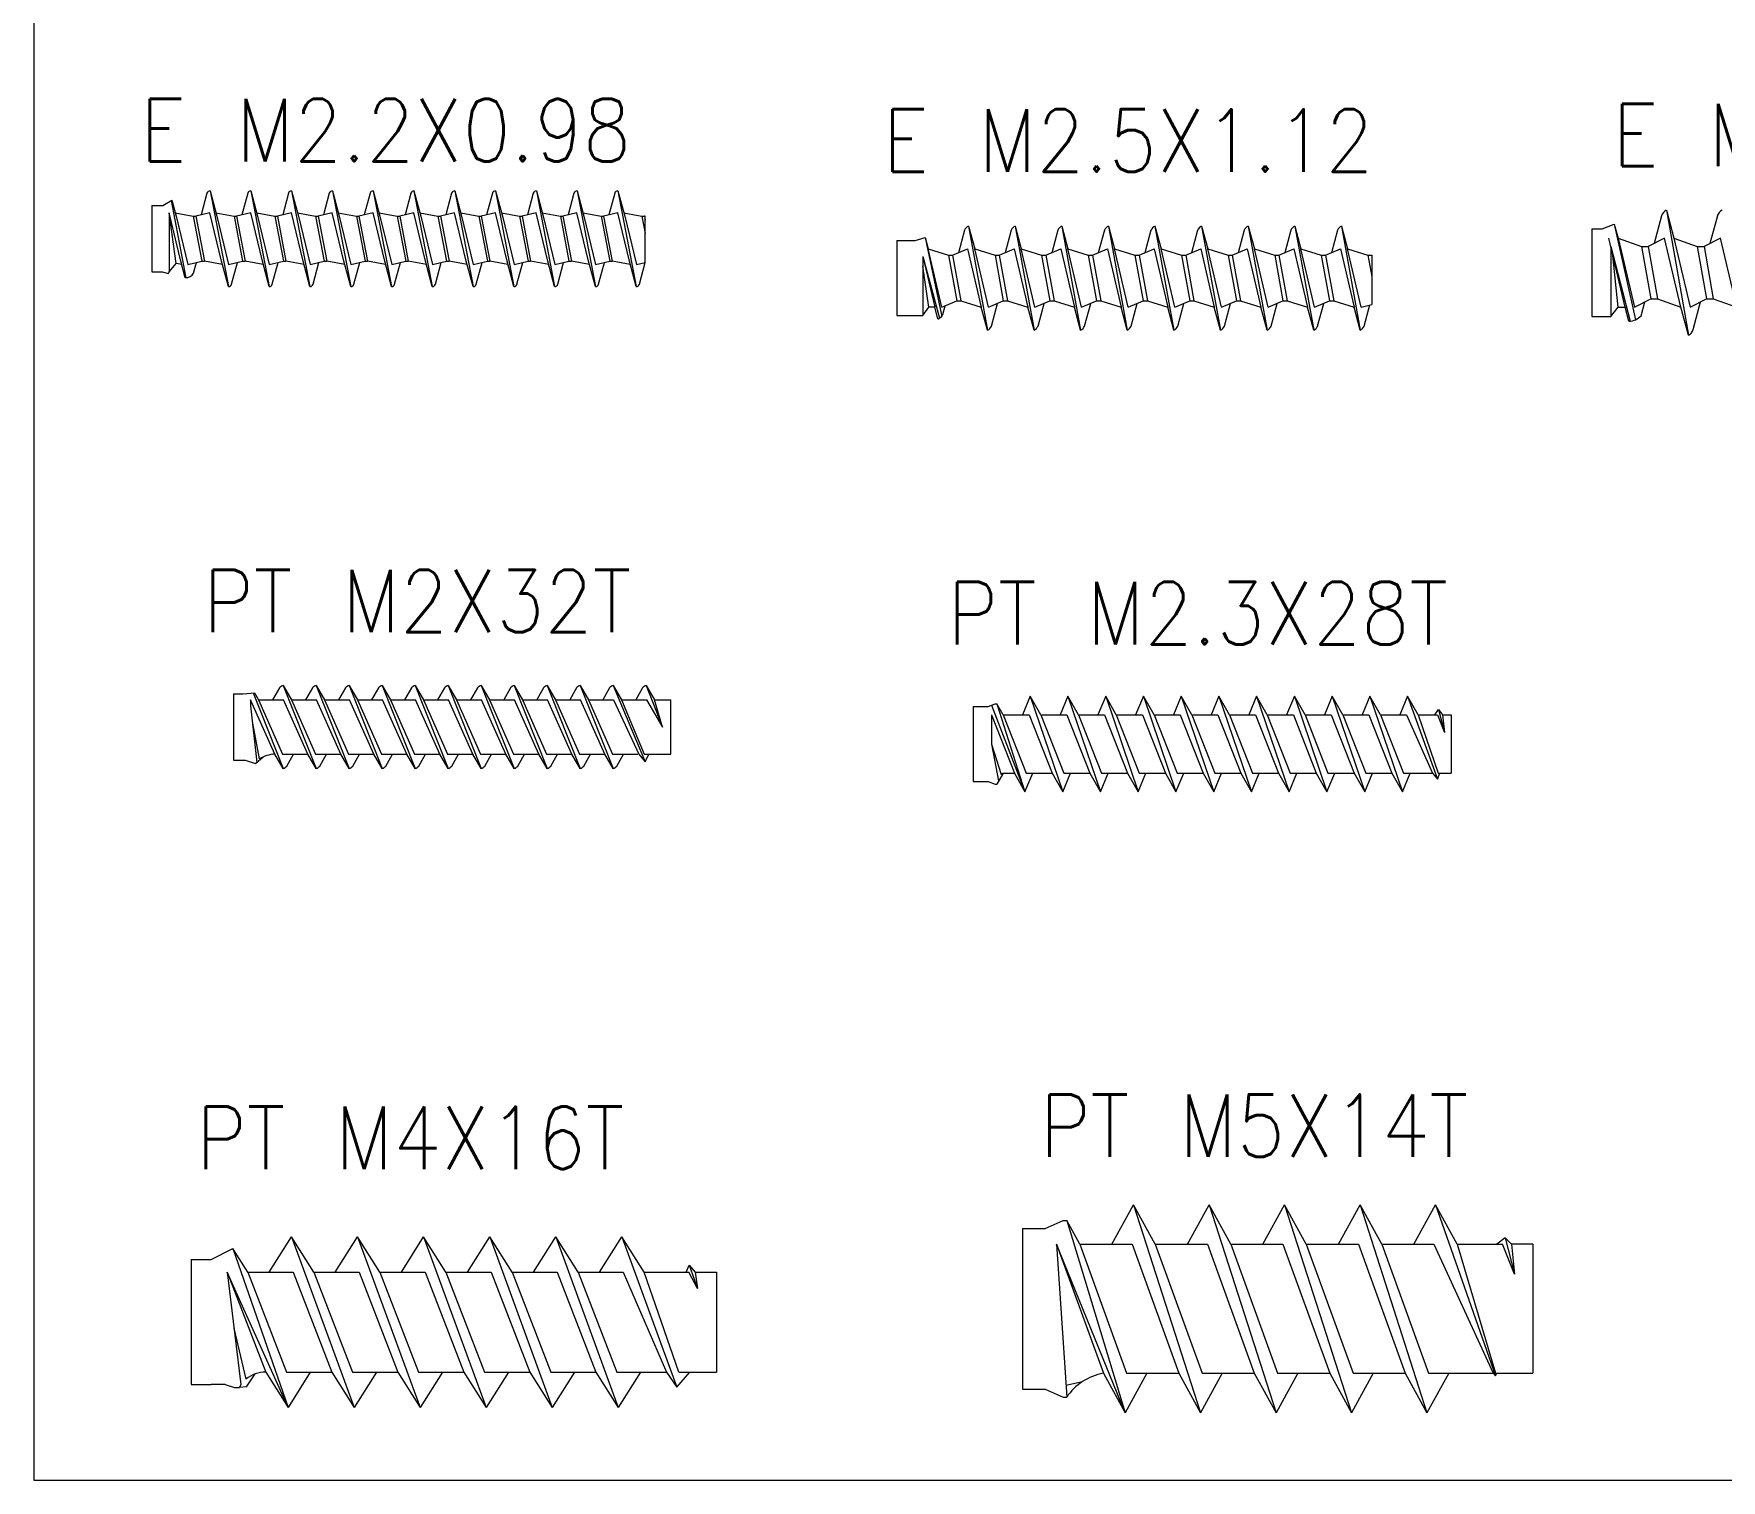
# Model space of a CAD drawing. Header units: millimetres. Extents: x 1190 to 1493, y 468 to 700.
# Drawn here: x 1189.81 to 1230.36, y 548.01 to 582.76 of the extents above; entities that cross this region are included whole.
import ezdxf

# ---------------------------------------------------------------- set-up
doc = ezdxf.new("R2010")
doc.units = ezdxf.units.MM
doc.styles.add('数字', font='txt.shx', dxfattribs={"width": 0.9, "height": 3, "bigfont": 'gbcbig.shx'})

msp = doc.modelspace()

# ---------------------------------------------------------------- linework, layer by layer
at = {"lineweight": 5}
for p, q in [((1192.916, 578.639), (1193.131, 578.763)), ((1193.115, 578.754), (1193.47, 576.901)), ((1193.131, 578.763), (1193.233, 578.379)), ((1193.975, 578.933), (1193.835, 578.409)), ((1194.05, 578.989), (1194.213, 578.379)), ((1194.05, 578.989), (1194.49, 576.689)), ((1194.955, 578.933), (1194.815, 578.409)), ((1195.03, 578.989), (1195.193, 578.379)), ((1195.03, 578.989), (1195.47, 576.689)), ((1195.935, 578.933), (1195.795, 578.409)), ((1196.01, 578.989), (1196.173, 578.379)), ((1196.01, 578.989), (1196.45, 576.689)), ((1196.915, 578.933), (1196.775, 578.409)), ((1196.99, 578.989), (1197.153, 578.379)), ((1196.99, 578.989), (1197.43, 576.689)), ((1197.895, 578.933), (1197.755, 578.409)), ((1197.97, 578.989), (1198.133, 578.379)), ((1197.97, 578.989), (1198.41, 576.689)), ((1198.875, 578.933), (1198.735, 578.409)), ((1198.95, 578.989), (1199.113, 578.379)), ((1198.95, 578.989), (1199.39, 576.689)), ((1199.855, 578.933), (1199.715, 578.409)), ((1199.93, 578.989), (1200.093, 578.379)), ((1199.93, 578.989), (1200.37, 576.689)), ((1200.835, 578.933), (1200.695, 578.409)), ((1200.91, 578.989), (1201.073, 578.379)), ((1200.91, 578.989), (1201.35, 576.689)), ((1201.815, 578.933), (1201.675, 578.409)), ((1201.89, 578.989), (1202.053, 578.379)), ((1201.89, 578.989), (1202.33, 576.689)), ((1202.795, 578.933), (1202.655, 578.409)), ((1202.87, 578.989), (1203.033, 578.379)), ((1202.87, 578.989), (1203.31, 576.689)), ((1203.775, 578.933), (1203.635, 578.409)), ((1203.85, 578.989), (1204.013, 578.379)), ((1203.85, 578.989), (1204.29, 576.689)), ((1192.647, 578.639), (1192.916, 578.639)), ((1193.347, 577.299), (1193.067, 578.459)), ((1193.067, 578.459), (1193.067, 577.039)), ((1193.238, 577.243), (1193.067, 578.459)), ((1193.212, 578.459), (1193.647, 578.379)), ((1193.233, 578.379), (1193.514, 577.219)), ((1193.647, 578.379), (1193.853, 577.299)), ((1193.647, 578.379), (1193.707, 578.379)), ((1194.047, 578.459), (1193.707, 578.379)), ((1193.707, 578.379), (1193.913, 577.299)), ((1194.327, 577.299), (1194.047, 578.459)), ((1194.192, 578.459), (1194.627, 578.379)), ((1194.213, 578.379), (1194.494, 577.219)), ((1194.627, 578.379), (1194.833, 577.299)), ((1194.627, 578.379), (1194.687, 578.379)), ((1195.027, 578.459), (1194.687, 578.379)), ((1194.687, 578.379), (1194.893, 577.299)), ((1195.307, 577.299), (1195.027, 578.459)), ((1195.172, 578.459), (1195.607, 578.379)), ((1195.193, 578.379), (1195.474, 577.219)), ((1195.607, 578.379), (1195.813, 577.299)), ((1195.607, 578.379), (1195.667, 578.379)), ((1196.007, 578.459), (1195.667, 578.379)), ((1195.667, 578.379), (1195.873, 577.299)), ((1196.287, 577.299), (1196.007, 578.459)), ((1196.152, 578.459), (1196.587, 578.379)), ((1196.173, 578.379), (1196.454, 577.219)), ((1196.587, 578.379), (1196.793, 577.299)), ((1196.587, 578.379), (1196.647, 578.379)), ((1196.987, 578.459), (1196.647, 578.379)), ((1196.647, 578.379), (1196.853, 577.299)), ((1197.267, 577.299), (1196.987, 578.459)), ((1197.132, 578.459), (1197.567, 578.379)), ((1197.153, 578.379), (1197.434, 577.219)), ((1197.567, 578.379), (1197.773, 577.299)), ((1197.567, 578.379), (1197.627, 578.379)), ((1197.967, 578.459), (1197.627, 578.379)), ((1197.627, 578.379), (1197.833, 577.299)), ((1198.247, 577.299), (1197.967, 578.459)), ((1198.112, 578.459), (1198.547, 578.379)), ((1198.133, 578.379), (1198.414, 577.219)), ((1198.547, 578.379), (1198.753, 577.299)), ((1198.547, 578.379), (1198.607, 578.379)), ((1198.947, 578.459), (1198.607, 578.379)), ((1198.607, 578.379), (1198.813, 577.299)), ((1199.227, 577.299), (1198.947, 578.459)), ((1199.092, 578.459), (1199.527, 578.379)), ((1199.113, 578.379), (1199.394, 577.219)), ((1199.527, 578.379), (1199.733, 577.299)), ((1199.527, 578.379), (1199.587, 578.379)), ((1199.927, 578.459), (1199.587, 578.379)), ((1199.587, 578.379), (1199.793, 577.299)), ((1200.207, 577.299), (1199.927, 578.459)), ((1200.072, 578.459), (1200.507, 578.379)), ((1200.093, 578.379), (1200.374, 577.219)), ((1200.507, 578.379), (1200.713, 577.299)), ((1200.507, 578.379), (1200.567, 578.379)), ((1200.907, 578.459), (1200.567, 578.379)), ((1200.567, 578.379), (1200.773, 577.299)), ((1201.187, 577.299), (1200.907, 578.459)), ((1201.052, 578.459), (1201.487, 578.379)), ((1201.073, 578.379), (1201.354, 577.219)), ((1201.487, 578.379), (1201.693, 577.299)), ((1201.487, 578.379), (1201.547, 578.379)), ((1201.887, 578.459), (1201.547, 578.379)), ((1201.547, 578.379), (1201.753, 577.299)), ((1202.167, 577.299), (1201.887, 578.459)), ((1202.032, 578.459), (1202.467, 578.379)), ((1202.053, 578.379), (1202.334, 577.219)), ((1202.467, 578.379), (1202.673, 577.299)), ((1202.467, 578.379), (1202.527, 578.379)), ((1202.867, 578.459), (1202.527, 578.379)), ((1202.527, 578.379), (1202.733, 577.299)), ((1203.147, 577.299), (1202.867, 578.459)), ((1203.012, 578.459), (1203.447, 578.379)), ((1203.033, 578.379), (1203.314, 577.219)), ((1203.447, 578.379), (1203.653, 577.299)), ((1203.447, 578.379), (1203.507, 578.379)), ((1203.847, 578.459), (1203.507, 578.379)), ((1203.507, 578.379), (1203.713, 577.299)), ((1204.127, 577.299), (1203.847, 578.459)), ((1203.992, 578.459), (1204.427, 578.379)), ((1204.013, 578.379), (1204.294, 577.219)), ((1204.427, 578.379), (1204.506, 577.967)), ((1204.427, 578.379), (1204.487, 578.379)), ((1204.506, 578.384), (1204.487, 578.379)), ((1204.487, 578.379), (1204.506, 578.281)), ((1204.506, 577.269), (1204.506, 578.384)), ((1228.929, 578.388), (1228.752, 577.726)), ((1229.044, 578.523), (1229.223, 577.853)), ((1229.044, 578.523), (1229.574, 575.523)), ((1230.269, 578.388), (1230.092, 577.726)), ((1210.992, 577.792), (1211.23, 577.867)), ((1211.23, 577.867), (1211.304, 577.592)), ((1211.23, 577.867), (1211.63, 575.973)), ((1212.18, 578.044), (1212.034, 577.5)), ((1212.276, 578.142), (1212.424, 577.592)), ((1212.276, 578.142), (1212.729, 575.642)), ((1213.3, 578.044), (1213.154, 577.5)), ((1213.396, 578.142), (1213.544, 577.592)), ((1213.396, 578.142), (1213.849, 575.642)), ((1214.42, 578.044), (1214.274, 577.5)), ((1214.516, 578.142), (1214.664, 577.592)), ((1214.516, 578.142), (1214.969, 575.642)), ((1215.54, 578.044), (1215.394, 577.5)), ((1215.636, 578.142), (1215.784, 577.592)), ((1215.636, 578.142), (1216.089, 575.642)), ((1216.66, 578.044), (1216.514, 577.5)), ((1216.756, 578.142), (1216.904, 577.592)), ((1216.756, 578.142), (1217.209, 575.642)), ((1217.78, 578.044), (1217.634, 577.5)), ((1217.876, 578.142), (1218.024, 577.592)), ((1217.876, 578.142), (1218.329, 575.642)), ((1218.9, 578.044), (1218.754, 577.5)), ((1218.996, 578.142), (1219.144, 577.592)), ((1218.996, 578.142), (1219.449, 575.642)), ((1220.02, 578.044), (1219.874, 577.5)), ((1220.116, 578.142), (1220.264, 577.592)), ((1220.116, 578.142), (1220.569, 575.642)), ((1221.14, 578.044), (1220.994, 577.5)), ((1221.236, 578.142), (1221.384, 577.592)), ((1221.236, 578.142), (1221.689, 575.642)), ((1227.256, 578.073), (1227.505, 578.073)), ((1227.505, 578.073), (1227.793, 578.188)), ((1228.055, 576.193), (1227.662, 577.853)), ((1227.793, 578.188), (1227.883, 577.853)), ((1227.793, 578.188), (1228.305, 575.892)), ((1227.883, 577.853), (1228.275, 576.193)), ((1227.883, 577.853), (1228.446, 577.653)), ((1229.002, 577.853), (1228.609, 577.653)), ((1229.395, 576.193), (1229.002, 577.853)), ((1229.223, 577.853), (1229.615, 576.193)), ((1229.223, 577.853), (1229.786, 577.653)), ((1230.342, 577.853), (1229.949, 577.653)), ((1230.735, 576.193), (1230.342, 577.853)), ((1210.551, 577.792), (1210.992, 577.792)), ((1210.551, 577.792), (1210.551, 575.992)), ((1211.632, 576.192), (1211.304, 577.592)), ((1211.304, 577.592), (1211.792, 577.441)), ((1211.792, 577.441), (1211.991, 576.343)), ((1211.792, 577.441), (1211.894, 577.441)), ((1211.894, 577.441), (1212.254, 577.592)), ((1211.894, 577.441), (1212.093, 576.343)), ((1212.254, 577.592), (1212.582, 576.192)), ((1212.752, 576.192), (1212.424, 577.592)), ((1212.424, 577.592), (1212.912, 577.441)), ((1212.912, 577.441), (1213.111, 576.343)), ((1212.912, 577.441), (1213.014, 577.441)), ((1213.014, 577.441), (1213.374, 577.592)), ((1213.014, 577.441), (1213.213, 576.343)), ((1213.374, 577.592), (1213.702, 576.192)), ((1213.872, 576.192), (1213.544, 577.592)), ((1213.544, 577.592), (1214.032, 577.441)), ((1214.032, 577.441), (1214.231, 576.343)), ((1214.032, 577.441), (1214.134, 577.441)), ((1214.134, 577.441), (1214.494, 577.592)), ((1214.134, 577.441), (1214.333, 576.343)), ((1214.494, 577.592), (1214.822, 576.192)), ((1214.992, 576.192), (1214.664, 577.592)), ((1214.664, 577.592), (1215.152, 577.441)), ((1215.152, 577.441), (1215.351, 576.343)), ((1215.152, 577.441), (1215.254, 577.441)), ((1215.254, 577.441), (1215.614, 577.592)), ((1215.254, 577.441), (1215.453, 576.343)), ((1215.614, 577.592), (1215.942, 576.192)), ((1216.112, 576.192), (1215.784, 577.592)), ((1215.784, 577.592), (1216.272, 577.441)), ((1216.272, 577.441), (1216.471, 576.343)), ((1216.272, 577.441), (1216.374, 577.441)), ((1216.374, 577.441), (1216.734, 577.592)), ((1216.374, 577.441), (1216.573, 576.343)), ((1216.734, 577.592), (1217.062, 576.192)), ((1217.232, 576.192), (1216.904, 577.592)), ((1216.904, 577.592), (1217.392, 577.441)), ((1217.392, 577.441), (1217.591, 576.343)), ((1217.392, 577.441), (1217.494, 577.441)), ((1217.494, 577.441), (1217.854, 577.592)), ((1217.494, 577.441), (1217.693, 576.343)), ((1217.854, 577.592), (1218.182, 576.192)), ((1218.352, 576.192), (1218.024, 577.592)), ((1218.024, 577.592), (1218.512, 577.441)), ((1218.512, 577.441), (1218.711, 576.343)), ((1218.512, 577.441), (1218.614, 577.441)), ((1218.614, 577.441), (1218.974, 577.592)), ((1218.614, 577.441), (1218.813, 576.343)), ((1218.974, 577.592), (1219.302, 576.192)), ((1219.472, 576.192), (1219.144, 577.592)), ((1219.144, 577.592), (1219.632, 577.441)), ((1219.632, 577.441), (1219.831, 576.343)), ((1219.632, 577.441), (1219.734, 577.441)), ((1219.734, 577.441), (1220.094, 577.592)), ((1219.734, 577.441), (1219.933, 576.343)), ((1220.094, 577.592), (1220.422, 576.192)), ((1220.592, 576.192), (1220.264, 577.592)), ((1220.264, 577.592), (1220.752, 577.441)), ((1220.752, 577.441), (1220.951, 576.343)), ((1220.752, 577.441), (1220.854, 577.441)), ((1220.854, 577.441), (1221.214, 577.592)), ((1220.854, 577.441), (1221.053, 576.343)), ((1221.214, 577.592), (1221.542, 576.192)), ((1221.712, 576.192), (1221.384, 577.592)), ((1221.384, 577.592), (1221.872, 577.441)), ((1221.872, 577.441), (1221.965, 576.931)), ((1221.872, 577.441), (1221.965, 577.441)), ((1221.965, 577.441), (1221.965, 576.261)), ((1227.709, 577.653), (1227.709, 575.973)), ((1227.709, 577.653), (1228.175, 575.859)), ((1227.882, 576.193), (1227.761, 577.436)), ((1228.446, 577.653), (1228.609, 577.653)), ((1228.446, 577.653), (1228.669, 576.393)), ((1228.446, 577.653), (1228.669, 576.393)), ((1228.609, 577.653), (1228.831, 576.393)), ((1228.609, 577.653), (1228.831, 576.393)), ((1229.786, 577.653), (1229.949, 577.653)), ((1229.786, 577.653), (1230.009, 576.393)), ((1229.786, 577.653), (1230.009, 576.393)), ((1229.949, 577.653), (1230.171, 576.393)), ((1229.949, 577.653), (1230.171, 576.393)), ((1192.647, 577.039), (1192.901, 577.039)), ((1192.901, 577.039), (1193.055, 576.999)), ((1193.055, 576.999), (1193.067, 577.039)), ((1193.067, 577.039), (1193.238, 577.243)), ((1193.368, 577.219), (1193.238, 577.243)), ((1193.453, 576.902), (1193.347, 577.299)), ((1193.514, 577.219), (1193.853, 577.299)), ((1193.655, 577.007), (1193.726, 577.269)), ((1193.853, 577.299), (1193.913, 577.299)), ((1194.348, 577.219), (1193.913, 577.299)), ((1194.49, 576.689), (1194.327, 577.299)), ((1194.494, 577.219), (1194.833, 577.299)), ((1194.565, 576.746), (1194.706, 577.269)), ((1194.833, 577.299), (1194.893, 577.299)), ((1195.328, 577.219), (1194.893, 577.299)), ((1195.47, 576.689), (1195.307, 577.299)), ((1195.474, 577.219), (1195.813, 577.299)), ((1195.545, 576.746), (1195.686, 577.269)), ((1195.813, 577.299), (1195.873, 577.299)), ((1196.308, 577.219), (1195.873, 577.299)), ((1196.45, 576.689), (1196.287, 577.299)), ((1196.454, 577.219), (1196.793, 577.299)), ((1196.525, 576.746), (1196.666, 577.269)), ((1196.793, 577.299), (1196.853, 577.299)), ((1197.288, 577.219), (1196.853, 577.299)), ((1197.43, 576.689), (1197.267, 577.299)), ((1197.434, 577.219), (1197.773, 577.299)), ((1197.505, 576.746), (1197.646, 577.269)), ((1197.773, 577.299), (1197.833, 577.299)), ((1198.268, 577.219), (1197.833, 577.299)), ((1198.41, 576.689), (1198.247, 577.299)), ((1198.414, 577.219), (1198.753, 577.299)), ((1198.485, 576.746), (1198.626, 577.269)), ((1198.753, 577.299), (1198.813, 577.299)), ((1199.248, 577.219), (1198.813, 577.299)), ((1199.39, 576.689), (1199.227, 577.299)), ((1199.394, 577.219), (1199.733, 577.299)), ((1199.465, 576.746), (1199.606, 577.269)), ((1199.733, 577.299), (1199.793, 577.299)), ((1200.228, 577.219), (1199.793, 577.299)), ((1200.37, 576.689), (1200.207, 577.299)), ((1200.374, 577.219), (1200.713, 577.299)), ((1200.445, 576.746), (1200.586, 577.269)), ((1200.713, 577.299), (1200.773, 577.299)), ((1201.208, 577.219), (1200.773, 577.299)), ((1201.35, 576.689), (1201.187, 577.299)), ((1201.354, 577.219), (1201.693, 577.299)), ((1201.425, 576.746), (1201.566, 577.269)), ((1201.693, 577.299), (1201.753, 577.299)), ((1202.188, 577.219), (1201.753, 577.299)), ((1202.33, 576.689), (1202.167, 577.299)), ((1202.334, 577.219), (1202.673, 577.299)), ((1202.405, 576.746), (1202.546, 577.269)), ((1202.673, 577.299), (1202.733, 577.299)), ((1203.168, 577.219), (1202.733, 577.299)), ((1203.31, 576.689), (1203.147, 577.299)), ((1203.314, 577.219), (1203.653, 577.299)), ((1203.385, 576.746), (1203.526, 577.269)), ((1203.653, 577.299), (1203.713, 577.299)), ((1204.148, 577.219), (1203.713, 577.299)), ((1204.29, 576.689), (1204.127, 577.299)), ((1204.294, 577.219), (1204.506, 577.269)), ((1204.365, 576.746), (1204.506, 577.269)), ((1211.177, 577.409), (1211.462, 576.192)), ((1211.177, 577.409), (1211.177, 575.992)), ((1211.177, 577.409), (1211.579, 575.928)), ((1211.319, 576.192), (1211.177, 577.181)), ((1211.632, 576.192), (1211.991, 576.343)), ((1211.656, 576.015), (1211.712, 576.226)), ((1211.991, 576.343), (1212.093, 576.343)), ((1212.093, 576.343), (1212.582, 576.192)), ((1212.752, 576.192), (1213.111, 576.343)), ((1212.825, 575.74), (1212.971, 576.284)), ((1213.111, 576.343), (1213.213, 576.343)), ((1213.213, 576.343), (1213.702, 576.192)), ((1213.872, 576.192), (1214.231, 576.343)), ((1213.945, 575.74), (1214.091, 576.284)), ((1214.231, 576.343), (1214.333, 576.343)), ((1214.333, 576.343), (1214.822, 576.192)), ((1214.992, 576.192), (1215.351, 576.343)), ((1215.065, 575.74), (1215.211, 576.284)), ((1215.351, 576.343), (1215.453, 576.343)), ((1215.453, 576.343), (1215.942, 576.192)), ((1216.112, 576.192), (1216.471, 576.343)), ((1216.185, 575.74), (1216.331, 576.284)), ((1216.471, 576.343), (1216.573, 576.343)), ((1216.573, 576.343), (1217.062, 576.192)), ((1217.232, 576.192), (1217.591, 576.343)), ((1217.305, 575.74), (1217.451, 576.284)), ((1217.591, 576.343), (1217.693, 576.343)), ((1217.693, 576.343), (1218.182, 576.192)), ((1218.352, 576.192), (1218.711, 576.343)), ((1218.425, 575.74), (1218.571, 576.284)), ((1218.711, 576.343), (1218.813, 576.343)), ((1218.813, 576.343), (1219.302, 576.192)), ((1219.472, 576.192), (1219.831, 576.343)), ((1219.545, 575.74), (1219.691, 576.284)), ((1219.831, 576.343), (1219.933, 576.343)), ((1219.933, 576.343), (1220.422, 576.192)), ((1220.592, 576.192), (1220.951, 576.343)), ((1220.665, 575.74), (1220.811, 576.284)), ((1220.951, 576.343), (1221.053, 576.343)), ((1221.053, 576.343), (1221.542, 576.192)), ((1221.712, 576.192), (1221.965, 576.261)), ((1221.785, 575.74), (1221.922, 576.249)), ((1228.275, 576.193), (1228.669, 576.393)), ((1228.437, 575.989), (1228.525, 576.32)), ((1228.669, 576.393), (1228.831, 576.393)), ((1228.831, 576.393), (1229.395, 576.193)), ((1229.615, 576.193), (1230.009, 576.393)), ((1229.689, 575.658), (1229.865, 576.32)), ((1230.009, 576.393), (1230.171, 576.393)), ((1230.171, 576.393), (1230.735, 576.193)), ((1210.551, 575.992), (1211.177, 575.992)), ((1211.177, 575.992), (1211.319, 576.192)), ((1211.462, 576.192), (1211.319, 576.192)), ((1211.535, 575.917), (1211.462, 576.192)), ((1211.535, 575.917), (1211.559, 575.917)), ((1212.729, 575.642), (1212.582, 576.192)), ((1213.849, 575.642), (1213.702, 576.192)), ((1214.969, 575.642), (1214.822, 576.192)), ((1216.089, 575.642), (1215.942, 576.192)), ((1217.209, 575.642), (1217.062, 576.192)), ((1218.329, 575.642), (1218.182, 576.192)), ((1219.449, 575.642), (1219.302, 576.192)), ((1220.569, 575.642), (1220.422, 576.192)), ((1221.689, 575.642), (1221.542, 576.192)), ((1227.256, 575.973), (1227.709, 575.973)), ((1227.709, 575.973), (1227.882, 576.193)), ((1227.882, 576.193), (1228.055, 576.193)), ((1228.144, 575.858), (1228.055, 576.193)), ((1229.574, 575.523), (1229.395, 576.193)), ((1212.383, 566.596), (1212.746, 566.596)), ((1212.383, 566.596), (1212.383, 564.796)), ((1212.746, 566.596), (1212.913, 566.66)), ((1212.83, 566.628), (1213.632, 564.546)), ((1212.913, 566.66), (1212.955, 566.66)), ((1213.105, 566.396), (1212.955, 566.66)), ((1212.955, 566.66), (1213.632, 564.546)), ((1213.757, 566.846), (1213.57, 566.396)), ((1213.757, 566.846), (1214.539, 564.546)), ((1214.012, 566.396), (1213.757, 566.846)), ((1214.664, 566.846), (1214.477, 566.396)), ((1214.664, 566.846), (1215.446, 564.546)), ((1214.919, 566.396), (1214.664, 566.846)), ((1215.571, 566.846), (1215.384, 566.396)), ((1215.571, 566.846), (1216.353, 564.546)), ((1215.826, 566.396), (1215.571, 566.846)), ((1216.478, 566.846), (1216.291, 566.396)), ((1216.478, 566.846), (1217.26, 564.546)), ((1216.733, 566.396), (1216.478, 566.846)), ((1217.385, 566.846), (1217.198, 566.396)), ((1217.385, 566.846), (1218.167, 564.546)), ((1217.64, 566.396), (1217.385, 566.846)), ((1218.292, 566.846), (1218.105, 566.396)), ((1218.292, 566.846), (1219.074, 564.546)), ((1218.547, 566.396), (1218.292, 566.846)), ((1219.199, 566.846), (1219.012, 566.396)), ((1219.199, 566.846), (1219.981, 564.546)), ((1219.454, 566.396), (1219.199, 566.846)), ((1220.106, 566.846), (1219.919, 566.396)), ((1220.106, 566.846), (1220.888, 564.546)), ((1220.361, 566.396), (1220.106, 566.846)), ((1221.013, 566.846), (1220.826, 566.396)), ((1221.013, 566.846), (1221.795, 564.546)), ((1221.268, 566.396), (1221.013, 566.846)), ((1221.92, 566.846), (1221.733, 566.396)), ((1221.92, 566.846), (1222.702, 564.546)), ((1222.175, 566.396), (1221.92, 566.846)), ((1222.827, 566.846), (1222.64, 566.396)), ((1223.082, 566.396), (1222.827, 566.846)), ((1223.565, 566.522), (1223.713, 565.973)), ((1212.825, 566.396), (1213.377, 564.996)), ((1212.825, 566.396), (1212.825, 565.696)), ((1213.105, 566.396), (1213.732, 566.396)), ((1213.105, 566.396), (1213.657, 564.996)), ((1213.732, 566.396), (1214.284, 564.996)), ((1214.012, 566.396), (1214.639, 566.396)), ((1214.012, 566.396), (1214.564, 564.996)), ((1214.639, 566.396), (1215.191, 564.996)), ((1214.919, 566.396), (1215.546, 566.396)), ((1214.919, 566.396), (1215.471, 564.996)), ((1215.546, 566.396), (1216.098, 564.996)), ((1215.826, 566.396), (1216.453, 566.396)), ((1215.826, 566.396), (1216.378, 564.996)), ((1216.453, 566.396), (1217.005, 564.996)), ((1216.733, 566.396), (1217.36, 566.396)), ((1216.733, 566.396), (1217.285, 564.996)), ((1217.36, 566.396), (1217.912, 564.996)), ((1217.64, 566.396), (1218.267, 566.396)), ((1217.64, 566.396), (1218.192, 564.996)), ((1218.267, 566.396), (1218.819, 564.996)), ((1218.547, 566.396), (1219.174, 566.396)), ((1218.547, 566.396), (1219.099, 564.996)), ((1219.174, 566.396), (1219.726, 564.996)), ((1219.454, 566.396), (1220.081, 566.396)), ((1219.454, 566.396), (1220.006, 564.996)), ((1220.081, 566.396), (1220.633, 564.996)), ((1220.361, 566.396), (1220.988, 566.396)), ((1220.361, 566.396), (1220.913, 564.996)), ((1220.988, 566.396), (1221.54, 564.996)), ((1221.268, 566.396), (1221.895, 566.396)), ((1221.268, 566.396), (1221.82, 564.996)), ((1221.895, 566.396), (1222.447, 564.996)), ((1222.175, 566.396), (1222.802, 566.396)), ((1222.175, 566.396), (1222.727, 564.996)), ((1223.082, 566.396), (1223.547, 566.396)), ((1223.547, 566.396), (1223.713, 565.973)), ((1223.664, 566.396), (1223.875, 566.396)), ((1223.875, 566.396), (1223.875, 564.996)), ((1213.096, 564.981), (1212.955, 564.733)), ((1213.151, 564.996), (1213.377, 564.996)), ((1213.377, 564.996), (1213.632, 564.546)), ((1213.632, 564.546), (1213.819, 564.996)), ((1213.657, 564.996), (1214.284, 564.996)), ((1214.284, 564.996), (1214.539, 564.546)), ((1214.539, 564.546), (1214.726, 564.996)), ((1214.564, 564.996), (1215.191, 564.996)), ((1215.191, 564.996), (1215.446, 564.546)), ((1215.446, 564.546), (1215.633, 564.996)), ((1215.471, 564.996), (1216.098, 564.996)), ((1216.098, 564.996), (1216.353, 564.546)), ((1216.353, 564.546), (1216.54, 564.996)), ((1216.378, 564.996), (1217.005, 564.996)), ((1217.005, 564.996), (1217.26, 564.546)), ((1217.26, 564.546), (1217.447, 564.996)), ((1217.285, 564.996), (1217.912, 564.996)), ((1217.912, 564.996), (1218.167, 564.546)), ((1218.167, 564.546), (1218.354, 564.996)), ((1218.192, 564.996), (1218.819, 564.996)), ((1218.819, 564.996), (1219.074, 564.546)), ((1219.074, 564.546), (1219.261, 564.996)), ((1219.099, 564.996), (1219.726, 564.996)), ((1219.726, 564.996), (1219.981, 564.546)), ((1219.981, 564.546), (1220.168, 564.996)), ((1220.006, 564.996), (1220.633, 564.996)), ((1220.633, 564.996), (1220.888, 564.546)), ((1220.888, 564.546), (1221.075, 564.996)), ((1220.913, 564.996), (1221.54, 564.996)), ((1221.54, 564.996), (1221.795, 564.546)), ((1221.795, 564.546), (1221.982, 564.996)), ((1221.82, 564.996), (1222.447, 564.996)), ((1222.447, 564.996), (1222.702, 564.546)), ((1222.702, 564.546), (1222.889, 564.996)), ((1222.727, 564.996), (1223.425, 564.996)), ((1223.558, 564.996), (1223.875, 564.996)), ((1212.383, 564.796), (1212.746, 564.796)), ((1212.746, 564.796), (1212.913, 564.733)), ((1212.913, 564.733), (1212.955, 564.733)), ((1215.721, 553.675), (1216.242, 554.625)), ((1216.242, 554.625), (1217.85, 549.625)), ((1216.764, 553.675), (1216.242, 554.625)), ((1217.535, 553.675), (1218.056, 554.625)), ((1218.056, 554.625), (1219.664, 549.625)), ((1218.578, 553.675), (1218.056, 554.625)), ((1219.349, 553.675), (1219.87, 554.625)), ((1219.87, 554.625), (1221.478, 549.625)), ((1220.392, 553.675), (1219.87, 554.625)), ((1221.163, 553.675), (1221.684, 554.625)), ((1221.684, 554.625), (1223.292, 549.625)), ((1222.206, 553.675), (1221.684, 554.625)), ((1222.977, 553.675), (1223.498, 554.625)), ((1224.02, 553.675), (1223.498, 554.625)), ((1213.572, 554.055), (1214.116, 554.055)), ((1214.116, 554.055), (1214.549, 554.25)), ((1214.549, 554.25), (1214.634, 554.25)), ((1214.95, 553.675), (1214.634, 554.25)), ((1214.634, 554.25), (1216.036, 549.625)), ((1194.075, 553.306), (1194.599, 553.574)), ((1194.958, 553.006), (1194.599, 553.574)), ((1194.599, 553.574), (1195.923, 549.756)), ((1195.472, 553.006), (1196.008, 553.856)), ((1196.008, 553.856), (1197.51, 549.756)), ((1196.545, 553.006), (1196.008, 553.856)), ((1197.059, 553.006), (1197.595, 553.856)), ((1197.595, 553.856), (1199.097, 549.756)), ((1198.132, 553.006), (1197.595, 553.856)), ((1198.646, 553.006), (1199.182, 553.856)), ((1199.182, 553.856), (1200.684, 549.756)), ((1199.719, 553.006), (1199.182, 553.856)), ((1200.233, 553.006), (1200.769, 553.856)), ((1200.769, 553.856), (1202.271, 549.756)), ((1201.306, 553.006), (1200.769, 553.856)), ((1201.82, 553.006), (1202.356, 553.856)), ((1202.356, 553.856), (1203.858, 549.756)), ((1202.893, 553.006), (1202.356, 553.856)), ((1203.407, 553.006), (1203.943, 553.856)), ((1203.943, 553.856), (1205.267, 550.242)), ((1204.48, 553.006), (1203.943, 553.856)), ((1214.39, 553.675), (1215.515, 550.575)), ((1216.036, 549.625), (1214.39, 553.675)), ((1214.95, 553.675), (1216.204, 553.675)), ((1214.95, 553.675), (1216.075, 550.575)), ((1216.204, 553.675), (1217.329, 550.575)), ((1216.764, 553.675), (1218.018, 553.675)), ((1216.764, 553.675), (1217.889, 550.575)), ((1218.018, 553.675), (1219.143, 550.575)), ((1218.578, 553.675), (1219.832, 553.675)), ((1218.578, 553.675), (1219.703, 550.575)), ((1219.832, 553.675), (1220.957, 550.575)), ((1220.392, 553.675), (1221.646, 553.675)), ((1220.392, 553.675), (1221.517, 550.575)), ((1221.646, 553.675), (1222.771, 550.575)), ((1222.206, 553.675), (1223.46, 553.675)), ((1222.206, 553.675), (1223.331, 550.575)), ((1224.02, 553.675), (1225.103, 553.675)), ((1225.168, 553.833), (1225.394, 552.96)), ((1225.834, 553.675), (1225.834, 550.575)), ((1193.596, 553.306), (1194.075, 553.306)), ((1193.596, 553.306), (1193.596, 550.306)), ((1205.56, 553.172), (1205.764, 552.615)), ((1194.458, 553.006), (1195.387, 550.606)), ((1195.923, 549.756), (1194.458, 553.006)), ((1194.958, 553.006), (1196.045, 553.006)), ((1194.958, 553.006), (1195.887, 550.606)), ((1196.045, 553.006), (1196.974, 550.606)), ((1196.545, 553.006), (1197.632, 553.006)), ((1196.545, 553.006), (1197.474, 550.606)), ((1197.632, 553.006), (1198.561, 550.606)), ((1198.132, 553.006), (1199.219, 553.006)), ((1198.132, 553.006), (1199.061, 550.606)), ((1199.219, 553.006), (1200.148, 550.606)), ((1199.719, 553.006), (1200.806, 553.006)), ((1199.719, 553.006), (1200.648, 550.606)), ((1200.806, 553.006), (1201.735, 550.606)), ((1201.306, 553.006), (1202.393, 553.006)), ((1201.306, 553.006), (1202.235, 550.606)), ((1202.393, 553.006), (1203.322, 550.606)), ((1202.893, 553.006), (1203.98, 553.006)), ((1202.893, 553.006), (1203.822, 550.606)), ((1204.48, 553.006), (1205.554, 553.006)), ((1205.708, 553.006), (1206.221, 553.006)), ((1206.221, 553.006), (1206.221, 550.606)), ((1193.596, 550.306), (1194.075, 550.306)), ((1195.387, 550.606), (1195.923, 549.756)), ((1195.887, 550.606), (1196.974, 550.606)), ((1196.459, 550.606), (1195.923, 549.756)), ((1196.974, 550.606), (1197.51, 549.756)), ((1197.474, 550.606), (1198.561, 550.606)), ((1198.046, 550.606), (1197.51, 549.756)), ((1198.561, 550.606), (1199.097, 549.756)), ((1199.061, 550.606), (1200.148, 550.606)), ((1199.633, 550.606), (1199.097, 549.756)), ((1200.148, 550.606), (1200.684, 549.756)), ((1200.648, 550.606), (1201.735, 550.606)), ((1201.22, 550.606), (1200.684, 549.756)), ((1201.735, 550.606), (1202.271, 549.756)), ((1202.235, 550.606), (1203.322, 550.606)), ((1202.807, 550.606), (1202.271, 549.756)), ((1203.322, 550.606), (1203.858, 549.756)), ((1203.822, 550.606), (1205.014, 550.606)), ((1204.394, 550.606), (1203.858, 549.756)), ((1205.314, 550.606), (1206.221, 550.606)), ((1215.515, 550.575), (1216.036, 549.625)), ((1216.557, 550.575), (1216.036, 549.625)), ((1216.075, 550.575), (1217.329, 550.575)), ((1217.329, 550.575), (1217.85, 549.625)), ((1218.371, 550.575), (1217.85, 549.625)), ((1217.889, 550.575), (1219.143, 550.575)), ((1219.143, 550.575), (1219.664, 549.625)), ((1220.185, 550.575), (1219.664, 549.625)), ((1219.703, 550.575), (1220.957, 550.575)), ((1220.957, 550.575), (1221.478, 549.625)), ((1221.999, 550.575), (1221.478, 549.625)), ((1221.517, 550.575), (1222.771, 550.575)), ((1222.771, 550.575), (1223.292, 549.625)), ((1223.813, 550.575), (1223.292, 549.625)), ((1223.331, 550.575), (1224.882, 550.575)), ((1224.939, 550.575), (1225.834, 550.575)), ((1213.572, 550.195), (1214.116, 550.195)), ((1214.116, 550.195), (1214.549, 550)), ((1214.549, 550), (1214.634, 550))]:
    msp.add_line(p, q, dxfattribs=at)
at = {"lineweight": 5, "ltscale": 0.5}
for p, q in [((1192.647, 578.639), (1192.647, 577.039)), ((1227.256, 578.073), (1227.256, 575.973)), ((1194.612, 566.905), (1194.847, 566.905)), ((1194.612, 566.905), (1194.612, 565.305)), ((1194.847, 566.905), (1195.114, 566.93)), ((1195.083, 566.927), (1195.806, 565.105)), ((1195.114, 566.93), (1195.215, 566.755)), ((1195.72, 567.043), (1195.554, 566.755)), ((1195.806, 567.105), (1196.599, 565.105)), ((1195.806, 567.105), (1196.008, 566.755)), ((1196.513, 567.043), (1196.347, 566.755)), ((1196.599, 567.105), (1197.392, 565.105)), ((1196.599, 567.105), (1196.801, 566.755)), ((1197.306, 567.043), (1197.14, 566.755)), ((1197.392, 567.105), (1198.185, 565.105)), ((1197.392, 567.105), (1197.594, 566.755)), ((1198.099, 567.043), (1197.933, 566.755)), ((1198.185, 567.105), (1198.978, 565.105)), ((1198.185, 567.105), (1198.387, 566.755)), ((1198.892, 567.043), (1198.726, 566.755)), ((1198.978, 567.105), (1199.771, 565.105)), ((1198.978, 567.105), (1199.18, 566.755)), ((1199.685, 567.043), (1199.519, 566.755)), ((1199.771, 567.105), (1200.564, 565.105)), ((1199.771, 567.105), (1199.973, 566.755)), ((1200.478, 567.043), (1200.312, 566.755)), ((1200.564, 567.105), (1201.357, 565.105)), ((1200.564, 567.105), (1200.766, 566.755)), ((1201.271, 567.043), (1201.105, 566.755)), ((1201.357, 567.105), (1202.15, 565.105)), ((1201.357, 567.105), (1201.559, 566.755)), ((1202.064, 567.043), (1201.898, 566.755)), ((1202.15, 567.105), (1202.943, 565.105)), ((1202.15, 567.105), (1202.352, 566.755)), ((1202.857, 567.043), (1202.691, 566.755)), ((1202.943, 567.105), (1203.736, 565.105)), ((1202.943, 567.105), (1203.145, 566.755)), ((1203.65, 567.043), (1203.484, 566.755)), ((1203.736, 567.105), (1203.938, 566.755)), ((1203.736, 567.105), (1204.509, 565.269)), ((1204.443, 567.043), (1204.277, 566.755)), ((1204.529, 567.105), (1204.925, 566.105)), ((1204.529, 567.105), (1204.731, 566.755)), ((1195.604, 565.455), (1195.024, 566.755)), ((1195.024, 566.755), (1195.024, 566.611)), ((1195.024, 566.611), (1195.174, 565.253)), ((1195.215, 566.755), (1195.817, 566.755)), ((1195.215, 566.755), (1195.794, 565.455)), ((1196.397, 565.455), (1195.817, 566.755)), ((1196.008, 566.755), (1196.61, 566.755)), ((1196.008, 566.755), (1196.587, 565.455)), ((1197.19, 565.455), (1196.61, 566.755)), ((1196.801, 566.755), (1197.403, 566.755)), ((1196.801, 566.755), (1197.38, 565.455)), ((1197.983, 565.455), (1197.403, 566.755)), ((1197.594, 566.755), (1198.173, 565.455)), ((1197.594, 566.755), (1198.196, 566.755)), ((1198.776, 565.455), (1198.196, 566.755)), ((1198.387, 566.755), (1198.989, 566.755)), ((1198.387, 566.755), (1198.966, 565.455)), ((1199.569, 565.455), (1198.989, 566.755)), ((1199.18, 566.755), (1199.782, 566.755)), ((1199.18, 566.755), (1199.759, 565.455)), ((1200.362, 565.455), (1199.782, 566.755)), ((1199.973, 566.755), (1200.552, 565.455)), ((1199.973, 566.755), (1200.575, 566.755)), ((1201.155, 565.455), (1200.575, 566.755)), ((1200.766, 566.755), (1201.368, 566.755)), ((1200.766, 566.755), (1201.345, 565.455)), ((1201.948, 565.455), (1201.368, 566.755)), ((1201.559, 566.755), (1202.161, 566.755)), ((1201.559, 566.755), (1202.138, 565.455)), ((1202.741, 565.455), (1202.161, 566.755)), ((1202.352, 566.755), (1202.931, 565.455)), ((1202.352, 566.755), (1202.954, 566.755)), ((1203.534, 565.455), (1202.954, 566.755)), ((1203.145, 566.755), (1203.747, 566.755)), ((1203.145, 566.755), (1203.724, 565.455)), ((1203.747, 566.755), (1204.353, 565.455)), ((1203.938, 566.755), (1204.54, 566.755)), ((1203.938, 566.755), (1204.485, 565.455)), ((1204.54, 566.755), (1204.925, 566.105)), ((1204.731, 566.755), (1205.12, 566.755)), ((1204.925, 566.105), (1204.731, 566.755)), ((1205.12, 565.455), (1205.12, 566.755)), ((1222.827, 566.846), (1223.543, 564.853)), ((1195.07, 566.198), (1195.232, 565.342)), ((1222.802, 566.396), (1223.425, 564.996)), ((1223.082, 566.396), (1223.558, 564.996)), ((1212.825, 565.696), (1212.999, 564.809)), ((1212.825, 565.696), (1213.057, 564.962)), ((1194.612, 565.305), (1194.89, 565.305)), ((1194.89, 565.305), (1195.145, 565.226)), ((1195.145, 565.226), (1195.323, 565.386)), ((1195.806, 565.105), (1195.604, 565.455)), ((1195.794, 565.455), (1196.397, 565.455)), ((1195.892, 565.167), (1196.058, 565.455)), ((1196.599, 565.105), (1196.397, 565.455)), ((1196.587, 565.455), (1197.19, 565.455)), ((1196.685, 565.167), (1196.851, 565.455)), ((1197.392, 565.105), (1197.19, 565.455)), ((1197.38, 565.455), (1197.983, 565.455)), ((1197.478, 565.167), (1197.644, 565.455)), ((1198.185, 565.105), (1197.983, 565.455)), ((1198.173, 565.455), (1198.776, 565.455)), ((1198.271, 565.167), (1198.437, 565.455)), ((1198.978, 565.105), (1198.776, 565.455)), ((1198.966, 565.455), (1199.569, 565.455)), ((1199.064, 565.167), (1199.23, 565.455)), ((1199.771, 565.105), (1199.569, 565.455)), ((1199.759, 565.455), (1200.362, 565.455)), ((1199.857, 565.167), (1200.023, 565.455)), ((1200.564, 565.105), (1200.362, 565.455)), ((1200.552, 565.455), (1201.155, 565.455)), ((1200.65, 565.167), (1200.816, 565.455)), ((1201.357, 565.105), (1201.155, 565.455)), ((1201.345, 565.455), (1201.948, 565.455)), ((1201.443, 565.167), (1201.609, 565.455)), ((1202.15, 565.105), (1201.948, 565.455)), ((1202.138, 565.455), (1202.741, 565.455)), ((1202.236, 565.167), (1202.402, 565.455)), ((1202.943, 565.105), (1202.741, 565.455)), ((1202.931, 565.455), (1203.534, 565.455)), ((1203.029, 565.167), (1203.195, 565.455)), ((1203.736, 565.105), (1203.534, 565.455)), ((1203.724, 565.455), (1204.327, 565.455)), ((1203.822, 565.167), (1203.988, 565.455)), ((1204.353, 565.455), (1204.509, 565.269)), ((1204.485, 565.455), (1205.12, 565.455)), ((1204.509, 565.269), (1204.593, 565.455)), ((1223.425, 564.996), (1223.543, 564.853)), ((1223.543, 564.853), (1223.603, 564.996)), ((1223.498, 554.625), (1224.935, 550.513)), ((1213.572, 554.055), (1213.572, 550.195)), ((1214.39, 553.675), (1214.634, 550)), ((1223.46, 553.675), (1224.882, 550.575)), ((1224.02, 553.675), (1224.939, 550.575)), ((1225.168, 553.833), (1224.972, 553.675)), ((1225.394, 552.96), (1225.103, 553.675)), ((1225.322, 553.675), (1225.168, 553.833)), ((1225.834, 553.675), (1225.322, 553.675)), ((1225.322, 553.675), (1225.394, 552.96)), ((1205.487, 553.006), (1205.56, 553.172)), ((1205.56, 553.172), (1205.708, 553.006)), ((1194.458, 553.006), (1194.787, 550.306)), ((1203.98, 553.006), (1205.014, 550.606)), ((1205.314, 550.606), (1204.48, 553.006)), ((1205.764, 552.615), (1205.554, 553.006)), ((1205.708, 553.006), (1205.764, 552.615)), ((1194.623, 551.656), (1194.912, 550.436)), ((1194.411, 550.306), (1194.075, 550.306)), ((1194.411, 550.306), (1194.636, 550.231)), ((1194.787, 550.306), (1194.76, 550.231)), ((1194.924, 550.25), (1195.135, 550.562)), ((1205.014, 550.606), (1205.267, 550.242)), ((1205.267, 550.242), (1205.579, 550.606)), ((1214.615, 550.292), (1215.016, 550.377)), ((1224.882, 550.575), (1224.935, 550.513)), ((1224.935, 550.513), (1224.969, 550.575)), ((1194.636, 550.231), (1194.76, 550.231)), ((1194.924, 550.25), (1194.76, 550.231))]:
    msp.add_line(p, q, dxfattribs=at)
at = {"lineweight": 5}
msp.add_lwpolyline([(1189.813, 548.005), (1282.007, 548.005), (1282.007, 618.94), (1189.813, 618.94)], close=True, dxfattribs=at)
at = {"lineweight": 5, "ltscale": 0.5}
msp.add_lwpolyline([(1223.479, 566.396), (1223.565, 566.522), (1223.664, 566.396), (1223.713, 565.973)], dxfattribs=at)
at = {"lineweight": 5}
for centre, radius, start, end in [((1194.051, 578.91), 0.079, 90.4116, 163.4926), ((1195.031, 578.91), 0.079, 90.4116, 163.4926), ((1196.011, 578.91), 0.079, 90.4116, 163.4926), ((1196.991, 578.91), 0.079, 90.4116, 163.4926), ((1197.971, 578.91), 0.079, 90.4116, 163.4926), ((1198.951, 578.91), 0.079, 90.4116, 163.4926), ((1199.931, 578.91), 0.079, 90.4116, 163.4926), ((1200.911, 578.91), 0.079, 90.4116, 163.4926), ((1201.891, 578.91), 0.079, 90.4116, 163.4926), ((1202.871, 578.91), 0.079, 90.4116, 163.4926), ((1203.851, 578.91), 0.079, 90.4116, 163.4926), ((1229.14, 578.325), 0.221, 115.9153, 163.1768), ((1230.48, 578.325), 0.221, 115.9153, 163.1768), ((1212.353, 577.971), 0.187, 114.0181, 156.9883), ((1213.473, 577.971), 0.187, 114.0181, 156.9883), ((1214.593, 577.971), 0.187, 114.0181, 156.9883), ((1215.713, 577.971), 0.187, 114.0181, 156.9883), ((1216.833, 577.971), 0.187, 114.0181, 156.9883), ((1217.953, 577.971), 0.187, 114.0181, 156.9883), ((1219.073, 577.971), 0.187, 114.0181, 156.9883), ((1220.193, 577.971), 0.187, 114.0181, 156.9883), ((1221.313, 577.971), 0.187, 114.0181, 156.9883), ((1193.466, 577.124), 0.222, 266.7156, 328.4737), ((1194.49, 576.768), 0.079, 270.4116, 343.4926), ((1195.47, 576.768), 0.079, 270.4116, 343.4926), ((1196.45, 576.768), 0.079, 270.4116, 343.4926), ((1197.43, 576.768), 0.079, 270.4116, 343.4926), ((1198.41, 576.768), 0.079, 270.4116, 343.4926), ((1199.39, 576.768), 0.079, 270.4116, 343.4926), ((1200.37, 576.768), 0.079, 270.4116, 343.4926), ((1201.35, 576.768), 0.079, 270.4116, 343.4926), ((1202.33, 576.768), 0.079, 270.4116, 343.4926), ((1203.31, 576.768), 0.079, 270.4116, 343.4926), ((1204.29, 576.768), 0.079, 270.4116, 343.4926), ((1211.483, 576.088), 0.187, 294.0181, 336.9883), ((1228.145, 576.25), 0.392, 269.9425, 318.2351), ((1212.653, 575.813), 0.187, 294.0181, 336.9883), ((1213.773, 575.813), 0.187, 294.0181, 336.9883), ((1214.893, 575.813), 0.187, 294.0181, 336.9883), ((1216.013, 575.813), 0.187, 294.0181, 336.9883), ((1217.133, 575.813), 0.187, 294.0181, 336.9883), ((1218.253, 575.813), 0.187, 294.0181, 336.9883), ((1219.373, 575.813), 0.187, 294.0181, 336.9883), ((1220.493, 575.813), 0.187, 294.0181, 336.9883), ((1221.613, 575.813), 0.187, 294.0181, 336.9883), ((1229.477, 575.722), 0.221, 295.9153, 343.1768)]:
    msp.add_arc(centre, radius, start, end, dxfattribs=at)
at = {"lineweight": 5, "ltscale": 0.5}
for centre, radius, start, end in [((1195.861, 566.938), 0.176, 108.3917, 143.3238), ((1196.654, 566.938), 0.176, 108.3917, 143.3238), ((1197.447, 566.938), 0.176, 108.3917, 143.3238), ((1198.24, 566.938), 0.176, 108.3917, 143.3238), ((1199.033, 566.938), 0.176, 108.3917, 143.3238), ((1199.826, 566.938), 0.176, 108.3917, 143.3238), ((1200.619, 566.938), 0.176, 108.3917, 143.3238), ((1201.412, 566.938), 0.176, 108.3917, 143.3238), ((1202.205, 566.938), 0.176, 108.3917, 143.3238), ((1202.998, 566.938), 0.176, 108.3917, 143.3238), ((1203.791, 566.938), 0.176, 108.3917, 143.3238), ((1204.584, 566.938), 0.176, 108.3917, 143.3238), ((1195.689, 564.501), 0.957, 95.1043, 118.5232), ((1195.75, 565.272), 0.176, 288.3917, 323.3238), ((1196.543, 565.272), 0.176, 288.3917, 323.3238), ((1197.336, 565.272), 0.176, 288.3917, 323.3238), ((1198.129, 565.272), 0.176, 288.3917, 323.3238), ((1198.922, 565.272), 0.176, 288.3917, 323.3238), ((1199.715, 565.272), 0.176, 288.3917, 323.3238), ((1200.508, 565.272), 0.176, 288.3917, 323.3238), ((1201.301, 565.272), 0.176, 288.3917, 323.3238), ((1202.094, 565.272), 0.176, 288.3917, 323.3238), ((1202.887, 565.272), 0.176, 288.3917, 323.3238), ((1203.68, 565.272), 0.176, 288.3917, 323.3238), ((1213.194, 564.731), 0.269, 99.1693, 120.7032), ((1195.386, 549.859), 0.746, 89.9196, 129.3929), ((1215.753, 549.248), 1.348, 100.2013, 146.0967)]:
    msp.add_arc(centre, radius, start, end, dxfattribs=at)

# ---------------------------------------------------------------- texts
at = {"lineweight": 5, "char_height": 1.5, "width": 19.85793, "attachment_point": 1, "style": '数字'}
for s, insert in [('E M2.2X0.98', (1192.375, 581.197)), ('E M3X1.34', (1227.753, 581.082)), ('E M2.5X1.12', (1210.215, 580.949)), ('PT M2X32T', (1193.882, 569.881)), ('PT M2.3X28T', (1211.771, 569.591)), ('PT M5X14T', (1213.993, 557.275)), ('PT M4X16T', (1193.713, 556.984))]:
    msp.add_mtext(s, dxfattribs=dict(at, insert=insert))

doc.saveas('drawing.dxf')
